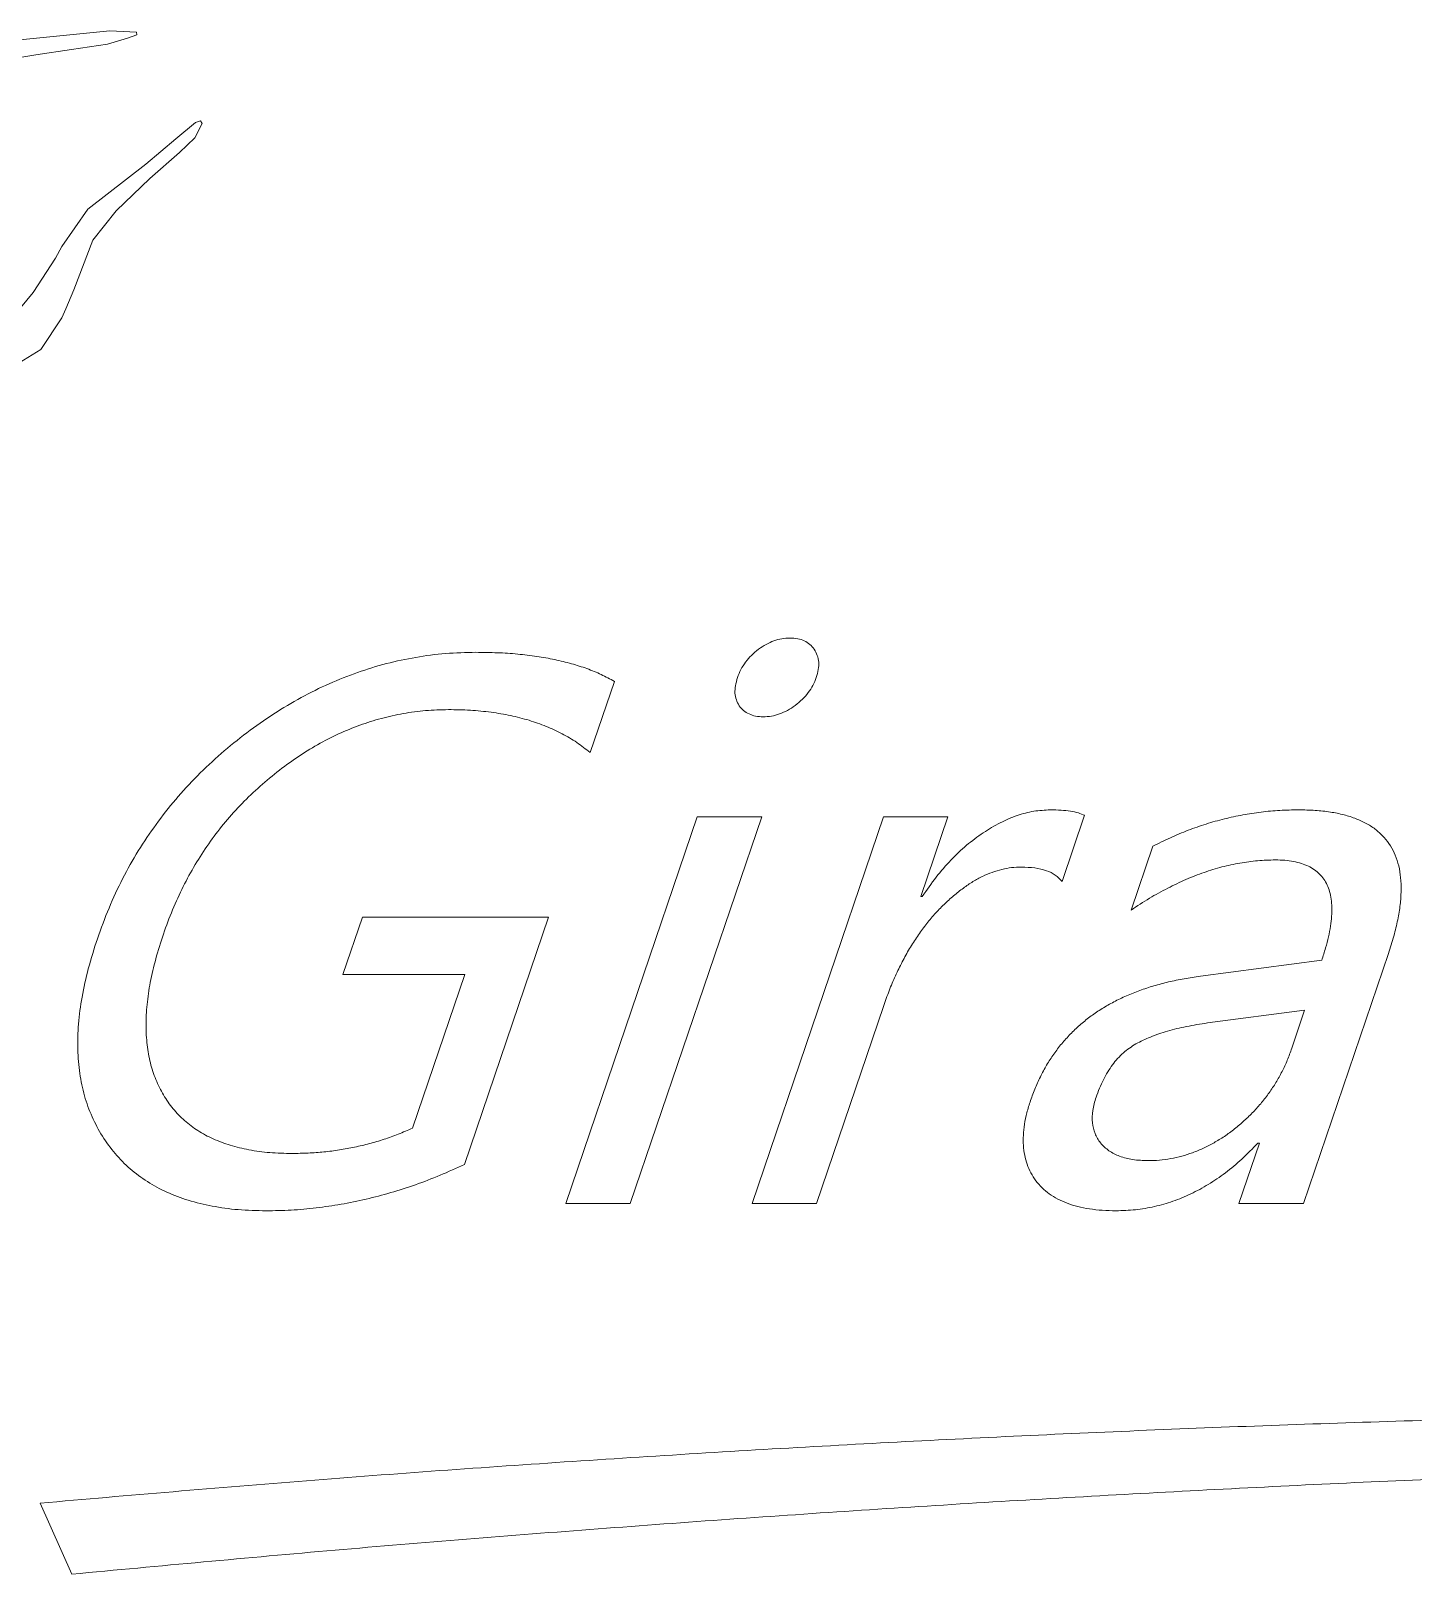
# Model space of a CAD drawing. Header units: inches. Extents: x 1.8 to 15.9, y 2.7 to 12.7.
# Drawn here: x 7.32 to 10.114, y 8.218 to 11.338 of the extents above; entities that cross this region are included whole.
import ezdxf

# ---------------------------------------------------------------- set-up
doc = ezdxf.new("R2010")
doc.units = ezdxf.units.IN
doc.header["$MEASUREMENT"] = 0

msp = doc.modelspace()

# ---------------------------------------------------------------- linework, layer by layer
at = {"color": 7, "linetype": 'Continuous', "lineweight": 15}
for p, q in [((7.2774, 11.318), (7.4793, 11.3382)), ((7.4793, 11.3382), (7.5334, 11.3355)), ((7.5345, 11.3301), (7.5156, 11.3231)), ((7.5334, 11.3355), (7.5345, 11.3301)), ((7.4024, 11.3003), (7.3301, 11.2896)), ((7.4746, 11.3114), (7.4024, 11.3003)), ((7.5156, 11.3231), (7.4746, 11.3114)), ((7.3301, 11.2896), (7.2651, 11.2789)), ((7.613, 11.1199), (7.6528, 11.153)), ((7.6663, 11.1511), (7.6512, 11.1219)), ((7.6528, 11.153), (7.6629, 11.1564)), ((7.6629, 11.1564), (7.6663, 11.1511)), ((7.5525, 11.0684), (7.613, 11.1199)), ((7.6512, 11.1219), (7.6203, 11.0921)), ((7.6203, 11.0921), (7.5603, 11.04)), ((7.435, 10.9778), (7.5525, 11.0684)), ((7.5603, 11.04), (7.4924, 10.9744)), ((7.3829, 10.9025), (7.435, 10.9778)), ((7.4924, 10.9744), (7.4453, 10.9149)), ((7.3699, 10.8788), (7.3829, 10.9025)), ((7.4453, 10.9149), (7.4068, 10.8146)), ((7.3245, 10.8091), (7.3699, 10.8788)), ((7.2274, 10.6924), (7.3245, 10.8091)), ((7.4068, 10.8146), (7.3905, 10.7759)), ((7.3905, 10.7759), (7.3829, 10.7581)), ((7.3829, 10.7581), (7.3402, 10.6939)), ((7.3402, 10.6939), (7.2966, 10.667)), ((8.4995, 10.023), (8.4506, 9.8792)), ((8.4013, 8.9673), (8.667, 9.7489)), ((8.7973, 9.7489), (8.5316, 8.9673)), ((8.667, 9.7489), (8.7973, 9.7489)), ((8.7776, 8.9673), (9.0434, 9.7489)), ((9.0434, 9.7489), (9.1736, 9.7489)), ((9.1736, 9.7489), (9.1189, 9.5881)), ((9.4498, 9.7523), (9.4043, 9.6186)), ((9.5438, 9.5607), (9.5875, 9.6896)), ((9.1189, 9.5881), (9.1218, 9.5881)), ((7.9508, 9.4305), (7.9902, 9.5463)), ((7.9902, 9.5463), (8.3665, 9.5463)), ((8.3665, 9.5463), (8.1966, 9.0465)), ((9.6838, 9.4271), (9.9292, 9.4594)), ((10.064, 9.4732), (9.8921, 8.9673)), ((8.1969, 9.4305), (7.9508, 9.4305)), ((8.0913, 9.1197), (8.1969, 9.4305)), ((9.0434, 9.3658), (8.9079, 8.9673)), ((9.8946, 9.3581), (9.6985, 9.3326)), ((9.8686, 9.2814), (9.8946, 9.3581)), ((9.7618, 8.9673), (9.8032, 9.0892)), ((9.8032, 9.0892), (9.8003, 9.0892)), ((8.5316, 8.9673), (8.4013, 8.9673)), ((8.9079, 8.9673), (8.7776, 8.9673)), ((9.8921, 8.9673), (9.7618, 8.9673)), ((7.3386, 8.3618), (7.4031, 8.2182))]:
    msp.add_line(p, q, dxfattribs=at)
for points, knots in [([(8.7482, 10.0307), (8.7504, 10.0363), (8.7546, 10.0474), (8.7645, 10.0624), (8.7764, 10.0762), (8.7904, 10.0882), (8.8058, 10.098), (8.8216, 10.1055), (8.8378, 10.11), (8.8488, 10.1105), (8.8543, 10.1107)], [0, 0, 0, 0, 0.127189, 0.252648, 0.379978, 0.513047, 0.644287, 0.766263, 0.884133, 1, 1, 1, 1]), ([(8.8543, 10.1107), (8.8595, 10.1105), (8.8695, 10.1102), (8.8833, 10.1057), (8.8949, 10.0984), (8.9039, 10.0881), (8.91, 10.0758), (8.9132, 10.0618), (8.9119, 10.0464), (8.909, 10.0361), (8.9074, 10.0307)], [0, 0, 0, 0, 0.135148, 0.256098, 0.371934, 0.486663, 0.604471, 0.724266, 0.853288, 1, 1, 1, 1]), ([(7.4544, 9.5028), (7.4619, 9.5236), (7.4769, 9.5649), (7.5047, 9.6242), (7.5363, 9.6808), (7.5726, 9.7341), (7.6121, 9.7852), (7.6563, 9.8329), (7.7043, 9.878), (7.756, 9.9197), (7.81, 9.9577), (7.8656, 9.991), (7.9223, 10.0188), (7.9799, 10.0418), (8.0384, 10.0598), (8.0979, 10.0724), (8.1584, 10.0805), (8.199, 10.0813), (8.2195, 10.0818)], [0, 0, 0, 0, 0.0648621, 0.1288254, 0.1920466, 0.2550256, 0.3179361, 0.3813723, 0.4457239, 0.5111888, 0.5763335, 0.6394539, 0.7011172, 0.7616129, 0.8213296, 0.8806244, 0.9399737, 1, 1, 1, 1]), ([(8.2195, 10.0818), (8.234, 10.0816), (8.2622, 10.0813), (8.3033, 10.0787), (8.342, 10.0737), (8.3783, 10.0677), (8.4121, 10.0592), (8.4437, 10.0494), (8.4728, 10.0375), (8.4907, 10.0278), (8.4995, 10.023)], [0, 0, 0, 0, 0.150155, 0.292768, 0.426699, 0.554473, 0.674513, 0.78851, 0.896832, 1, 1, 1, 1]), ([(8.8002, 9.9515), (8.7951, 9.9517), (8.7853, 9.9521), (8.7717, 9.9566), (8.7603, 9.9637), (8.7513, 9.9736), (8.7454, 9.9858), (8.7425, 9.9997), (8.7438, 10.015), (8.7467, 10.0252), (8.7482, 10.0307)], [0, 0, 0, 0, 0.134941, 0.255588, 0.370205, 0.484959, 0.601654, 0.72067, 0.851375, 1, 1, 1, 1]), ([(8.9074, 10.0307), (8.9054, 10.0253), (8.9012, 10.0146), (8.8915, 9.9999), (8.8795, 9.9863), (8.8652, 9.9743), (8.8498, 9.9642), (8.8335, 9.9571), (8.817, 9.9522), (8.8058, 9.9518), (8.8002, 9.9515)], [0, 0, 0, 0, 0.1219171, 0.2435922, 0.3717502, 0.5058016, 0.6390188, 0.7615754, 0.8827439, 1, 1, 1, 1]), ([(8.1639, 9.966), (8.1485, 9.9656), (8.118, 9.9648), (8.0727, 9.9588), (8.0281, 9.9487), (7.9843, 9.9349), (7.9412, 9.9172), (7.8988, 9.8954), (7.8573, 9.8694), (7.8169, 9.84), (7.7782, 9.8074), (7.7422, 9.7723), (7.709, 9.7348), (7.6789, 9.6949), (7.6514, 9.6528), (7.6273, 9.6082), (7.6056, 9.5614), (7.5938, 9.5288), (7.5878, 9.5123)], [0, 0, 0, 0, 0.0588156, 0.1171922, 0.1753359, 0.2339231, 0.293372, 0.3542146, 0.4166206, 0.4810583, 0.5461737, 0.6104454, 0.6742165, 0.7380691, 0.8022958, 0.8669308, 0.932855, 1, 1, 1, 1]), ([(8.4506, 9.8792), (8.4417, 9.8862), (8.4237, 9.9003), (8.3936, 9.9177), (8.3613, 9.9328), (8.3266, 9.945), (8.2893, 9.9545), (8.2497, 9.9611), (8.2076, 9.9653), (8.1787, 9.9658), (8.1639, 9.966)], [0, 0, 0, 0, 0.110949, 0.224356, 0.340178, 0.460188, 0.585407, 0.716736, 0.854219, 1, 1, 1, 1]), ([(9.1218, 9.5881), (9.1309, 9.6013), (9.1487, 9.6271), (9.1787, 9.6618), (9.2105, 9.692), (9.2441, 9.7172), (9.2782, 9.7377), (9.3126, 9.7524), (9.3467, 9.7615), (9.3694, 9.7628), (9.3806, 9.7634)], [0, 0, 0, 0, 0.148252, 0.288997, 0.423017, 0.552846, 0.675882, 0.790112, 0.897213, 1, 1, 1, 1]), ([(9.3806, 9.7634), (9.3879, 9.7633), (9.4017, 9.763), (9.4207, 9.7612), (9.4366, 9.7577), (9.4456, 9.754), (9.4498, 9.7523)], [0, 0, 0, 0, 0.314018, 0.58459, 0.811444, 1, 1, 1, 1]), ([(9.5875, 9.6896), (9.5993, 9.6955), (9.6229, 9.7071), (9.6589, 9.7223), (9.6954, 9.735), (9.7322, 9.7455), (9.7694, 9.7532), (9.8068, 9.7593), (9.8446, 9.7627), (9.8699, 9.7631), (9.8826, 9.7634)], [0, 0, 0, 0, 0.129091, 0.25613, 0.381638, 0.506339, 0.629809, 0.752795, 0.87625, 1, 1, 1, 1]), ([(9.8826, 9.7634), (9.8938, 9.7632), (9.9152, 9.7628), (9.9458, 9.7594), (9.9736, 9.7539), (9.9984, 9.746), (10.0204, 9.7358), (10.0396, 9.7234), (10.0555, 9.7082), (10.0687, 9.6911), (10.0784, 9.6714), (10.0855, 9.6498), (10.0892, 9.6256), (10.0899, 9.5994), (10.0882, 9.5709), (10.0829, 9.5402), (10.075, 9.5073), (10.0678, 9.4849), (10.064, 9.4732)], [0, 0, 0, 0, 0.077491, 0.148569, 0.213737, 0.273644, 0.329125, 0.381228, 0.431573, 0.480867, 0.530715, 0.583007, 0.638667, 0.699405, 0.76495, 0.836525, 0.91509, 1, 1, 1, 1]), ([(9.3218, 9.6476), (9.3153, 9.6474), (9.3021, 9.647), (9.2825, 9.6431), (9.2629, 9.6373), (9.2432, 9.629), (9.2237, 9.6183), (9.2043, 9.605), (9.1846, 9.5897), (9.1653, 9.572), (9.1463, 9.5525), (9.1284, 9.5308), (9.1115, 9.5076), (9.0956, 9.4826), (9.081, 9.4558), (9.0671, 9.4275), (9.0544, 9.3974), (9.0471, 9.3765), (9.0434, 9.3658)], [0, 0, 0, 0, 0.046408, 0.093533, 0.142449, 0.192675, 0.245472, 0.301353, 0.36084, 0.423387, 0.488536, 0.555098, 0.623737, 0.693977, 0.766553, 0.841483, 0.919225, 1, 1, 1, 1]), ([(9.4043, 9.6186), (9.4, 9.6232), (9.391, 9.6326), (9.3717, 9.6415), (9.3483, 9.6468), (9.3311, 9.6473), (9.3218, 9.6476)], [0, 0, 0, 0, 0.205408, 0.42926, 0.691512, 1, 1, 1, 1]), ([(9.8353, 9.6621), (9.8234, 9.6618), (9.7994, 9.6611), (9.7633, 9.6561), (9.7271, 9.6483), (9.6907, 9.637), (9.6541, 9.6228), (9.6173, 9.6051), (9.5802, 9.5847), (9.5561, 9.5688), (9.5438, 9.5607)], [0, 0, 0, 0, 0.114181, 0.229968, 0.348212, 0.46902, 0.59451, 0.724005, 0.859412, 1, 1, 1, 1]), ([(9.9292, 9.4594), (9.9318, 9.4676), (9.9369, 9.4833), (9.9429, 9.5063), (9.947, 9.5277), (9.9493, 9.5476), (9.9499, 9.5658), (9.9486, 9.5826), (9.9455, 9.5978), (9.9404, 9.6114), (9.9337, 9.6235), (9.9248, 9.6339), (9.9145, 9.6428), (9.902, 9.6499), (9.888, 9.6556), (9.872, 9.6592), (9.8543, 9.6619), (9.8418, 9.662), (9.8353, 9.6621)], [0, 0, 0, 0, 0.092555, 0.177096, 0.255474, 0.326462, 0.392141, 0.451515, 0.506999, 0.558042, 0.607409, 0.655152, 0.704038, 0.75381, 0.808, 0.866392, 0.930245, 1, 1, 1, 1]), ([(7.7955, 8.9528), (7.7765, 8.9532), (7.7399, 8.9539), (7.6872, 8.9614), (7.6388, 8.9728), (7.5948, 8.9894), (7.5553, 9.0108), (7.5199, 9.0367), (7.4895, 9.0679), (7.4636, 9.1033), (7.4428, 9.1426), (7.4272, 9.1853), (7.4179, 9.2311), (7.4139, 9.2799), (7.4153, 9.3316), (7.423, 9.3862), (7.4356, 9.4439), (7.448, 9.4827), (7.4544, 9.5028)], [0, 0, 0, 0, 0.071608, 0.138369, 0.200871, 0.259426, 0.315552, 0.370171, 0.424597, 0.479676, 0.535532, 0.592254, 0.650789, 0.712008, 0.776741, 0.846044, 0.92019, 1, 1, 1, 1]), ([(7.5878, 9.5123), (7.5825, 9.4956), (7.5722, 9.4634), (7.561, 9.4157), (7.5542, 9.3708), (7.5521, 9.3285), (7.5542, 9.2889), (7.5606, 9.2519), (7.5718, 9.2179), (7.5872, 9.1867), (7.6067, 9.1586), (7.6304, 9.1344), (7.6576, 9.1138), (7.6887, 9.0973), (7.7234, 9.0844), (7.7618, 9.0753), (7.8038, 9.0695), (7.8331, 9.0689), (7.8484, 9.0686)], [0, 0, 0, 0, 0.082987, 0.159747, 0.230978, 0.297264, 0.359303, 0.417885, 0.473717, 0.528161, 0.581584, 0.634195, 0.687304, 0.742248, 0.800033, 0.861589, 0.92804, 1, 1, 1, 1]), ([(9.3405, 9.1756), (9.3437, 9.1844), (9.35, 9.2018), (9.3617, 9.2266), (9.3745, 9.2504), (9.3892, 9.2725), (9.4054, 9.2932), (9.4231, 9.3125), (9.4424, 9.3303), (9.4629, 9.347), (9.4853, 9.3619), (9.5091, 9.3755), (9.5345, 9.3877), (9.5614, 9.3985), (9.5898, 9.4078), (9.6197, 9.4157), (9.6512, 9.4223), (9.6728, 9.4255), (9.6838, 9.4271)], [0, 0, 0, 0, 0.0621988, 0.1229855, 0.1824427, 0.241399, 0.2992645, 0.3571017, 0.4152791, 0.4737667, 0.5330016, 0.5936309, 0.655967, 0.7202973, 0.7862501, 0.8547141, 0.9259013, 1, 1, 1, 1]), ([(9.6985, 9.3326), (9.6842, 9.3303), (9.6568, 9.3261), (9.618, 9.317), (9.5839, 9.305), (9.5583, 9.2933), (9.5403, 9.2819), (9.5279, 9.272), (9.5163, 9.2608), (9.506, 9.2477), (9.4962, 9.2335), (9.4877, 9.2176), (9.4797, 9.2005), (9.4753, 9.1884), (9.473, 9.1822)], [0, 0, 0, 0, 0.150471, 0.28704, 0.412016, 0.524495, 0.578223, 0.632131, 0.687908, 0.74511, 0.804677, 0.866194, 0.931538, 1, 1, 1, 1]), ([(9.5782, 9.0542), (9.5859, 9.0543), (9.6012, 9.0545), (9.624, 9.058), (9.6464, 9.0628), (9.6685, 9.07), (9.6903, 9.0791), (9.7117, 9.0902), (9.7329, 9.1031), (9.7533, 9.1182), (9.7728, 9.1349), (9.7912, 9.1525), (9.808, 9.1713), (9.8231, 9.1913), (9.837, 9.2121), (9.8492, 9.2341), (9.86, 9.2572), (9.8657, 9.2733), (9.8686, 9.2814)], [0, 0, 0, 0, 0.058812, 0.116988, 0.175417, 0.234087, 0.294006, 0.355591, 0.418435, 0.483542, 0.549346, 0.614133, 0.678198, 0.741921, 0.805519, 0.869481, 0.934186, 1, 1, 1, 1]), ([(9.5135, 8.9528), (9.5042, 8.953), (9.4862, 8.9532), (9.4602, 8.9563), (9.4365, 8.9609), (9.4149, 8.9674), (9.3956, 8.976), (9.3784, 8.9864), (9.3636, 8.999), (9.351, 9.0133), (9.3411, 9.0294), (9.3332, 9.0466), (9.3284, 9.0652), (9.3255, 9.085), (9.3258, 9.106), (9.3279, 9.1282), (9.3331, 9.1517), (9.338, 9.1674), (9.3405, 9.1756)], [0, 0, 0, 0, 0.080496, 0.154941, 0.224417, 0.288243, 0.348653, 0.405738, 0.460984, 0.515245, 0.56889, 0.62291, 0.677369, 0.734351, 0.794042, 0.857957, 0.926294, 1, 1, 1, 1]), ([(9.473, 9.1822), (9.4705, 9.1733), (9.4656, 9.1565), (9.4647, 9.1314), (9.4699, 9.1087), (9.4816, 9.0891), (9.4988, 9.0731), (9.5212, 9.062), (9.5482, 9.0552), (9.5678, 9.0545), (9.5782, 9.0542)], [0, 0, 0, 0, 0.136841, 0.257548, 0.367837, 0.478013, 0.591051, 0.710474, 0.845419, 1, 1, 1, 1]), ([(7.8484, 9.0686), (7.8592, 9.0688), (7.8805, 9.0693), (7.9123, 9.0715), (7.9436, 9.0756), (7.9743, 9.0813), (8.0045, 9.0882), (8.0339, 9.0971), (8.0629, 9.1075), (8.0818, 9.1156), (8.0913, 9.1197)], [0, 0, 0, 0, 0.129362, 0.256283, 0.38213, 0.507172, 0.630665, 0.753397, 0.876392, 1, 1, 1, 1]), ([(9.8003, 9.0892), (9.7896, 9.0784), (9.7687, 9.0574), (9.7354, 9.0292), (9.7006, 9.006), (9.6652, 8.9864), (9.6287, 8.9715), (9.5911, 8.9608), (9.5527, 8.9539), (9.5266, 8.9532), (9.5135, 8.9528)], [0, 0, 0, 0, 0.139414, 0.272004, 0.399591, 0.522485, 0.642852, 0.760867, 0.880164, 1, 1, 1, 1]), ([(8.1966, 9.0465), (8.1802, 9.039), (8.1476, 9.0241), (8.0978, 9.0052), (8.0478, 8.9891), (7.9976, 8.976), (7.9473, 8.9654), (7.8968, 8.9584), (7.8462, 8.9535), (7.8124, 8.9531), (7.7955, 8.9528)], [0, 0, 0, 0, 0.130416, 0.258639, 0.385029, 0.509436, 0.633414, 0.75554, 0.877991, 1, 1, 1, 1])]:
    msp.add_open_spline(points, degree=3, knots=knots, dxfattribs=at)
for points in [[(15.9131, 8.3404), (11.6363, 8.7478), (7.3386, 8.3618)], [(7.4031, 8.2182), (11.6552, 8.6278), (15.9131, 8.3404)]]:
    msp.add_open_spline(points, degree=2, dxfattribs=at)

doc.saveas('drawing.dxf')
